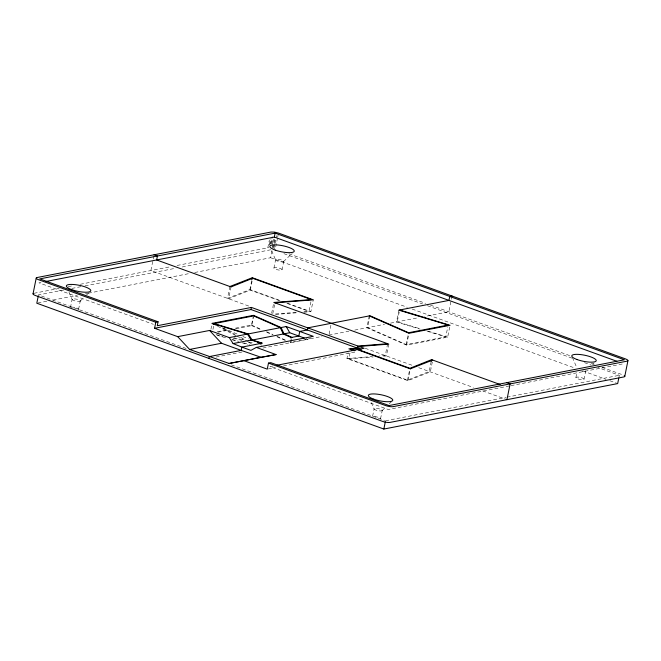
<?xml version="1.0" encoding="UTF-8"?>
<svg xmlns="http://www.w3.org/2000/svg" width="661" height="661" viewBox="0 0 661 661"><rect width="100%" height="100%" fill="white"/><g stroke="black" fill="none" stroke-linecap="round" stroke-linejoin="round"><path stroke-width="0.5" stroke-dasharray="3.31 2.48" d="M70.454 307.588L72.123 299.301M78.593 309.265L80.262 300.986A4.156 1.033 11.4 0 0 74.404 298.863A4.156 1.033 11.4 0 0 73.916 300.59A4.156 1.033 11.4 0 0 80.262 300.986M153.864 255.774L150.882 270.556L250.511 306.687M210.942 329.211L211.925 324.344M212.941 329.434L213.726 325.543M229.888 286.51L227.5 298.342L249.924 289.551L280.884 300.78M231.011 286.924L228.623 298.747L250.288 290.113L280.124 300.929M249.924 289.551L251.907 279.694M250.288 290.113L252.279 280.256M235.374 328.195L251.502 325.055L253.072 317.28M235.894 328.715L251.717 325.633L253.675 315.908M177.082 265.458L267.796 247.825L269.382 239.935M269.333 244.768L270.523 238.852M269.895 244.76L271.084 238.844M270.713 243.802L272.101 236.902M271.365 243.859L272.762 236.96M272.059 243.942L273.051 239.009M272.167 247.007L273.753 239.117M194.714 272.497L270.63 257.732L272.117 250.379M272.679 248.131L274.464 239.257M273.381 248.288L274.175 244.339M274.373 243.355L275.373 238.431M274.265 247.478L274.86 244.52M275.059 243.537L276.653 235.647M277.521 238.026L275.34 248.867L274.067 248.462M277.719 237.035L278.521 233.093M273.918 268.019L275.587 259.74M271.646 313.289L273.431 304.415M272.77 313.702L274.959 302.854M282.049 269.705A4.156 1.033 11.4 0 0 276.191 267.581A4.156 1.033 11.4 0 0 275.703 269.3A4.156 1.033 11.4 0 0 282.049 269.705L283.718 261.417A4.156 1.033 11.4 0 0 277.868 259.294A4.156 1.033 11.4 0 0 277.372 261.021A4.156 1.033 11.4 0 0 283.718 261.417M290.708 340.076L290.196 342.646L321.957 336.466M290.881 339.225L291.228 337.515M290.947 342.497L291.988 337.366M303.928 311.785L309.001 311.397L310.984 301.54M303.829 312.215L310.885 311.661L313.273 299.83M329.112 334.127L331.095 324.27M432.311 362.03L430.319 371.887L407.903 380.678L346.934 358.568L348.107 352.734M431.179 361.625L429.196 371.482L407.531 380.116L348.818 358.824L350 352.991M369.251 315.9L366.872 327.732L406.581 345.116L447.662 337.127L450.05 325.303M370.011 315.76L367.632 327.583L406.218 344.563L445.778 336.87L447.761 327.013M372.614 416.166L374.101 408.804M387.635 343.712L385.247 355.544L379.199 356.023M388.759 344.125L386.371 355.949L381.298 356.337M398.864 310.149L396.476 321.973L420.14 329.12M399.227 311.967L397.236 321.824L420.512 328.889M380.562 418.768L382.232 410.489A4.156 1.033 11.4 0 0 376.382 408.366A4.156 1.033 11.4 0 0 375.886 410.093A4.156 1.033 11.4 0 0 382.232 410.489M406.218 344.563L408.209 334.706M406.581 345.116L408.969 333.284M407.531 380.116L409.523 370.259M407.903 380.678L410.283 368.846M452.041 296.021L448.86 311.785L424.569 316.512M575.888 377.522L576.822 372.92M584.027 379.207A4.156 1.033 11.4 0 0 578.168 377.084A4.156 1.033 11.4 0 0 577.681 378.803A4.156 1.033 11.4 0 0 584.027 379.207L585.696 370.92A4.156 1.033 11.4 0 1 582.407 371.267M618.977 377.142L619.349 375.299L598.015 367.566M80.047 301.218L83.65 297.756M86.533 294.988L89.425 292.22M283.511 261.649L292.162 253.345M382.025 410.721L385.627 407.259M389.23 403.797L391.395 401.723M592.694 364.228L594.132 362.848M262.88 348.05L307.828 339.308L310.546 337.829M40.982 282.445L38.974 282.834L153.402 324.328M33.967 293.294L59.168 288.394M68.232 286.626L72.264 285.841M80.328 284.271L170.034 266.829M63.778 290.005L38.478 294.922L186.79 348.711M71.875 288.427L80.989 286.659M85.038 285.874L175.124 268.349M182.213 266.978L271.291 249.651M37.817 303.011L46.931 301.234M53.004 300.053L77.296 295.335M85.393 293.757L87.417 293.36M88.425 293.17L189.649 273.48M217.221 331.723L227.301 329.765M218.097 332.169L228.97 330.054M216.015 357.064L242.364 351.941M328.914 335.11L348.768 331.252M354.726 330.095L384.537 324.295M390.511 323.138L418.636 317.668M272.968 366.012L269.961 366.599L388.271 409.498L509.97 385.834M268.267 368.945L275.315 367.574M283.362 366.012L356.841 351.726M510.97 385.636L623.62 363.732M385.52 420.768L505.979 397.352M506.987 397.154L619.349 375.299M267.796 247.825L268.73 247.726M275.596 314.446L297.781 312.694M346.934 358.568L372.143 356.576M275.505 313.967L296.822 312.331M348.818 358.824L373.184 356.965M233.969 337.837L246.85 340.506M233.085 338.275L242.05 340.39M249.023 342.034L254.006 343.216M259.988 344.629L261.979 345.1M427.039 331.211L445.778 336.87M428.27 331.244L447.662 337.127M216.097 334.524L222.98 336.614M231.829 339.3L238.72 341.39M243.636 342.877L249.536 344.67M216.948 335.16L227.615 338.399M232.465 339.87L237.307 341.34M242.157 342.811L247.974 344.571M288.907 253.783L425.593 303.349M430.443 305.109L571.005 356.081M591.364 363.459L594.272 364.517M602.022 367.326L622.381 374.713M283.933 253.675L422.561 303.944M427.403 305.696L571.848 358.08M584.448 362.649L591.231 365.112M270.63 257.732L407.316 307.299M412.167 309.059L574.054 367.764M582.779 370.928L606.046 379.364M609.921 380.769L616.705 383.231M287.659 303.242L310.885 311.661M286.866 303.374L309.001 311.397M365.194 348.273L413.018 365.616M418.727 367.681L473.342 387.486M482.695 390.882L506.937 399.674M306.026 338.655L307.828 339.308M231.383 364.88L384.553 420.421M223.294 328.137L238.191 334.483M242.851 336.474L248.437 338.853M251.502 325.055L261.839 329.624M266.532 331.698L273.109 334.606M276.86 336.267L286.254 340.423M251.717 325.633L261.103 329.781M266.73 332.268L272.365 334.763M277.058 336.837L285.502 340.572M222.303 327.831L235.035 334.4M240.488 337.217L245.033 339.572M217.609 326.204L235.894 335.648M236.812 336.119L244.124 339.903M248.693 342.258L251.436 343.679M246.999 341.142L251.527 343.563M572.409 357.518L576.822 367.681M371.358 402.623L374.167 409.093M271.638 250.783L275.654 260.029M68.984 292.195L72.189 299.59M71.14 307.2A4.156 1.033 11.4 0 1 76.8 307.985A4.156 1.033 11.4 0 1 77.907 309.654M374.713 416.645A4.156 1.033 11.4 0 1 379.199 417.645A4.156 1.033 11.4 0 1 380.356 419"/><path stroke-width="0.99" d="M33.05 293.806L36.231 278.033M38.288 295.847L36.801 303.209L383.851 429.055L617.68 383.587L618.787 378.059M177.685 336.656L209.57 330.459L229.284 337.606L233.093 343.571L241.876 347.116L250.891 350.38L256.328 347.413L276.05 354.569L229.119 363.467L189.616 349.446L177.685 336.656L154.583 328.286L155.798 322.238L158.078 321.791L157.285 325.741L251.42 307.431L357.94 346.058L387.635 343.712M208.959 358.436L209.33 356.601L241.215 350.396L261.004 357.262L276.05 354.569M251.907 279.694L252.304 277.727L313.273 299.83L274.959 302.854M154.583 328.286L250.998 309.538L251.42 307.431M46.014 281.47L274.315 237.068L275.116 233.126L624.414 359.791L389.065 405.557L270.754 362.658L268.482 363.096L267.259 369.144L244.157 360.766M354.197 350.76L348.892 348.843L357.518 348.157L357.94 346.058M355.048 350.644L350.784 349.099L358.642 348.57L359.063 346.463L388.759 344.125L273.828 302.449L311.389 299.573L252.676 278.281L231.011 286.924L156.649 259.955L157.442 256.014L154.063 254.782M383.851 429.055L385.33 421.693M431.179 361.625L431.575 359.65L500.162 384.52M506.937 399.674L510.118 383.901L506.739 382.678M624.769 376.423L627.95 360.65M431.575 359.65L409.919 368.293L358.022 349.471L364.095 348.289L359.063 346.463M229.888 286.51L252.304 277.727M432.707 360.055L410.283 368.846L357.271 349.619L276.984 365.227M213.949 324.32L212.123 323.369L253.469 315.33L281.082 327.542L284.032 333.855L289.725 332.739L304.225 338.002M275.116 233.126L39.767 278.892L158.078 321.791M217.758 325.476L214.123 323.601L253.675 315.908L280.322 327.682L283.28 334.003L291.228 337.515L298.813 336.044L299.747 331.442L307.34 329.963L307.762 327.864L370.011 315.76L408.605 332.731L448.158 325.038L398.864 310.149L448.968 300.4L449.761 296.459L452.041 296.021M229.284 337.606L247.421 334.086L251.23 340.043L261.616 343.274L257.74 342.621M214.123 323.601L248.181 333.937L280.322 327.682M281.082 327.542L286.221 326.534L313.264 336.342L256.328 347.413M189.616 349.446L221.501 343.249L241.215 350.396L241.876 347.116L262.376 343.125L252.213 340.043L250.428 340.2M233.093 343.571L251.23 340.043M283.28 334.003L252.213 340.043L248.181 333.937M229.119 363.467L261.004 357.262M399.624 310.001L450.05 325.303L408.969 333.284L369.251 315.9M247.421 334.086L212.123 323.369L215.841 324.956M274.315 237.068L616.829 361.27M250.998 309.538L357.518 348.157M358.642 348.57L361.162 349.479M155.798 322.238L38.619 279.743A5.536 1.38 11.4 0 1 37.148 277.521L270.977 232.052L274.439 232.11L278.521 233.093L625.562 358.94A5.536 1.38 11.4 0 1 627.033 361.162L393.204 406.631A5.536 1.38 11.4 0 1 385.66 405.59L268.482 363.096M284.032 333.855L291.988 337.366M209.57 330.459L221.501 343.249M286.221 326.534L289.725 332.739M33.331 293.501A5.536 1.38 11.4 0 0 35.438 295.517L382.479 421.363A5.536 1.38 11.4 0 0 390.023 422.404L623.852 376.935A5.536 1.38 11.4 0 0 624.232 375.605M275.207 250.081A12.46 3.098 11.4 0 0 294.236 251.271A12.46 3.098 11.4 0 0 276.67 244.9A12.46 3.098 11.4 0 0 275.207 250.081M71.743 289.642A12.46 3.098 11.4 0 0 90.78 290.84A12.46 3.098 11.4 0 0 73.214 284.47A12.46 3.098 11.4 0 0 71.743 289.642M373.721 399.145A12.46 3.098 11.4 0 0 392.75 400.343A12.46 3.098 11.4 0 0 375.184 393.973A12.46 3.098 11.4 0 0 373.721 399.145M577.177 359.584A12.46 3.098 11.4 0 0 596.214 360.774A12.46 3.098 11.4 0 0 578.648 354.403A12.46 3.098 11.4 0 0 577.177 359.584"/></g></svg>
